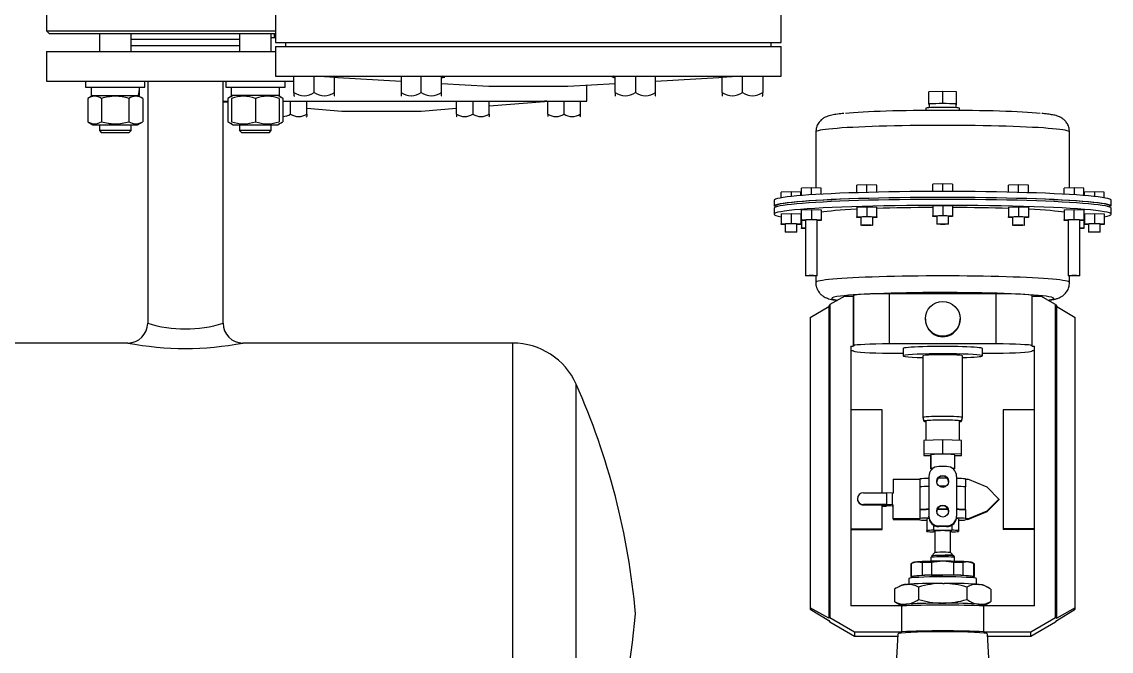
# Model space of a CAD drawing. Extents: x -681219 to -550379, y -242630 to -158199.
# Drawn here: x -634956 to -633928, y -176935 to -176342 of the extents above; entities that cross this region are included whole.
import ezdxf

# ---------------------------------------------------------------- set-up
doc = ezdxf.new("R2010")
doc.units = 0
doc.header["$LTSCALE"] = 1000
for name, color, linetype in [('05R22-3', 7, 'CONTINUOUS'), ('16_GB93', 7, 'CONTINUOUS'), ('16_GB97.1', 7, 'CONTINUOUS'), ('DN20_RP-6', 7, 'CONTINUOUS'), ('M16_GB6170', 7, 'CONTINUOUS'), ('M16×65_GB5782', 7, 'CONTINUOUS'), ('MYGL90_0001', 7, 'CONTINUOUS'), ('RP-6_DN50', 7, 'CONTINUOUS'), ('S01021803201', 7, 'CONTINUOUS')]:
    doc.layers.add(name, color=color, linetype=linetype)

msp = doc.modelspace()

# ---------------------------------------------------------------- linework, layer by layer
at = {"layer": '05R22-3', "color": 7, "linetype": 'Continuous'}
for p, q in [((-634932.1245, -176369.6439), (-634716.1002, -176369.6439)), ((-634932.1245, -176369.6439), (-634932.1245, -176397.6991)), ((-634852.3645, -176364.0329), (-634750.0369, -176364.0329)), ((-634932.1245, -176397.6991), (-634698.706, -176397.6991)), ((-634836.7372, -176397.6991), (-634836.7372, -176625.881)), ((-634765.6642, -176625.8806), (-634765.6642, -176397.6991)), ((-634855.4342, -176644.584), (-635671.3767, -176644.584)), ((-634492.3342, -176644.584), (-634746.9608, -176644.584)), ((-634492.3342, -177042.4055), (-634492.3342, -176644.584)), ((-634432.5277, -177042.4055), (-634432.5277, -176683.4294))]:
    msp.add_line(p, q, dxfattribs=at)
for centre, radius, start, end in [((-634855.441, -176625.8804), 18.7036, 270.0002174, 359.9995336), ((-634801.2007, -176512.0504), 119.2483, 252.6622398, 287.3377602), ((-634746.9608, -176625.8806), 18.7034, 179.9998945, 269.9997407), ((-634801.2007, -176355.8938), 293.7414, 259.3591663, 280.6408337), ((-634492.3342, -176710.0459), 65.4619, 23.9911445, 90), ((-635052.6531, -176959.4122), 678.7651, 5.0312187, 23.9911445), ((-635052.6531, -176840.3588), 678.7651, 342.6824078, 354.9687813)]:
    msp.add_arc(centre, radius, start, end, dxfattribs=at)
at = {"layer": '16_GB93', "color": 7, "linetype": 'Continuous'}
for p, q in [((-634890.1454, -176403.3101), (-634890.1454, -176410.9785)), ((-634844.5091, -176409.8555), (-634844.5091, -176403.3101)), ((-634757.8923, -176403.3101), (-634757.8923, -176410.9785)), ((-634712.256, -176410.9785), (-634712.256, -176403.3101)), ((-634890.1454, -176410.9785), (-634845.468, -176410.9785)), ((-634844.5367, -176410.9785), (-634845.468, -176410.9785)), ((-634844.5091, -176410.9785), (-634844.5091, -176409.8555)), ((-634712.256, -176410.9785), (-634757.8923, -176410.9785)), ((-634757.8647, -176410.9785), (-634757.8923, -176410.9785))]:
    msp.add_line(p, q, dxfattribs=at)
for centre, start, end in [((-634867.3272, -176404.4331), 343.3305416, 2.8209894), ((-634867.3272, -176409.8555), 357.1790106, 6.8238376)]:
    msp.add_arc(centre, 22.8182, start, end, dxfattribs=at)
at = {"layer": '16_GB97.1', "color": 7, "linetype": 'Continuous'}
for p, q in [((-634895.3823, -176397.6991), (-634895.3823, -176403.3101)), ((-634895.3823, -176403.3101), (-634839.2721, -176403.3101)), ((-634839.2721, -176403.3101), (-634839.2721, -176397.6991)), ((-634763.1293, -176397.6991), (-634763.1293, -176403.3101)), ((-634763.1293, -176403.3101), (-634707.0191, -176403.3101)), ((-634707.0191, -176403.3101), (-634707.0191, -176397.6991))]:
    msp.add_line(p, q, dxfattribs=at)
at = {"layer": 'DN20_RP-6', "color": 7, "linetype": 'Continuous'}
for p, q in [((-634720.1115, -176356.5516), (-634716.1002, -176356.5516)), ((-634717.4094, -176352.8109), (-634717.4094, -176356.5516)), ((-634422.4567, -176416.4025), (-634422.4567, -176401.3596)), ((-634765.6642, -176416.4025), (-634760.9911, -176416.4025)), ((-634765.6642, -176416.9179), (-634760.9911, -176417.2859)), ((-634709.1572, -176416.4025), (-634422.4567, -176416.4025)), ((-634702.0726, -176428.6185), (-634702.0726, -176416.4025)), ((-634686.7359, -176428.6185), (-634686.7359, -176416.4025)), ((-634686.7359, -176423.1327), (-634653.4438, -176425.7542)), ((-634578.6302, -176425.7542), (-634545.3381, -176423.1327)), ((-634545.3381, -176428.6185), (-634545.3381, -176416.4025)), ((-634530.0013, -176416.4025), (-634530.0013, -176428.6185)), ((-634514.6645, -176428.6185), (-634514.6645, -176416.4025)), ((-634514.6645, -176420.7175), (-634462.4091, -176416.6029)), ((-634459.3024, -176428.6185), (-634459.3024, -176416.4025)), ((-634443.9656, -176428.6185), (-634443.9656, -176416.4025)), ((-634428.6289, -176416.4025), (-634428.6289, -176428.6185)), ((-634687.1099, -176431.3652), (-634686.7359, -176430.9911)), ((-634686.7359, -176428.6185), (-634686.7359, -176430.9911)), ((-634653.4438, -176425.7542), (-634578.6302, -176425.7542)), ((-634545.3381, -176428.6185), (-634545.3381, -176430.9911)), ((-634545.3381, -176430.9911), (-634544.964, -176431.3652)), ((-634515.0386, -176431.3652), (-634514.6645, -176430.9911)), ((-634514.6645, -176428.6185), (-634514.6645, -176430.9911)), ((-634459.3024, -176428.6185), (-634459.3024, -176430.9911)), ((-634429.0029, -176431.3652), (-634428.6289, -176430.9911)), ((-634428.6289, -176428.6185), (-634428.6289, -176430.9911))]:
    msp.add_line(p, q, dxfattribs=at)
for centre, radius, start, end in [((-634709.741, -176417.2551), 13.7088, 272.4633033, 304.0128797), ((-634709.741, -176417.2551), 13.7088, 272.4752226, 304.0128797), ((-634694.4043, -176417.2551), 13.7088, 235.9871203, 304.0128797), ((-634694.4043, -176417.2277), 13.7315, 236.0511709, 303.9488291), ((-634537.6697, -176417.2551), 13.7088, 235.9871203, 304.0128797), ((-634537.6697, -176417.2277), 13.7315, 236.0511709, 303.9488291), ((-634522.3329, -176417.2551), 13.7088, 235.9871203, 304.0128797), ((-634522.3329, -176417.2277), 13.7315, 236.0511709, 303.9488291), ((-634451.634, -176417.2551), 13.7088, 235.9871203, 304.0128797), ((-634451.634, -176417.2277), 13.7315, 236.0511709, 303.9488291), ((-634436.2973, -176417.2277), 13.7315, 236.0511709, 303.9488291), ((-634436.2973, -176417.2552), 13.7088, 235.9871058, 304.0128942)]:
    msp.add_arc(centre, radius, start, end, dxfattribs=at)
msp.add_open_spline([(-634460.1456, -176416.4025), (-634460.9743, -176416.4743), (-634461.5989, -176416.5291), (-634462.2379, -176416.5853), (-634462.4008, -176416.5997), (-634462.6155, -176416.6186), (-634462.6688, -176416.6233), (-634462.6691, -176416.6234), (-634462.6691, -176416.6234), (-634462.6691, -176416.6234)], degree=3, knots=[0, 0, 0, 0, 0.25, 0.25, 0.375, 0.375, 0.5, 0.5, 0.5002906466, 0.5002906466, 0.5002906466, 0.5002906466], dxfattribs=at)
at = {"layer": 'M16_GB6170', "color": 7, "linetype": 'Continuous'}
for p, q in [((-634888.3686, -176410.9785), (-634893.2442, -176413.7935)), ((-634841.4103, -176413.7935), (-634846.2859, -176410.9785)), ((-634757.5183, -176411.7884), (-634760.9911, -176413.7935)), ((-634756.1155, -176410.9785), (-634757.5183, -176411.7884)), ((-634712.6301, -176411.7884), (-634714.0328, -176410.9785)), ((-634709.1572, -176413.7935), (-634712.6301, -176411.7884)), ((-634893.2442, -176413.7935), (-634893.2442, -176435.8445)), ((-634880.2857, -176413.7932), (-634880.2857, -176435.8448)), ((-634854.3687, -176413.7932), (-634854.3687, -176435.8448)), ((-634841.4103, -176413.7935), (-634841.4103, -176435.8445)), ((-634760.9911, -176413.7935), (-634760.9911, -176435.8445)), ((-634757.5183, -176413.7932), (-634757.5183, -176435.8448)), ((-634735.0742, -176413.7935), (-634735.0742, -176435.8445)), ((-634712.6301, -176413.7932), (-634712.6301, -176435.8448)), ((-634709.1572, -176413.7935), (-634709.1572, -176435.8445)), ((-634893.2442, -176435.8445), (-634888.3686, -176438.6595)), ((-634888.3686, -176438.6595), (-634846.2859, -176438.6595)), ((-634846.2859, -176438.6595), (-634841.4103, -176435.8445)), ((-634760.9911, -176435.8445), (-634757.5183, -176437.8496)), ((-634757.5183, -176437.8496), (-634756.1155, -176438.6595)), ((-634756.1155, -176438.6595), (-634714.0328, -176438.6595)), ((-634714.0328, -176438.6595), (-634712.6301, -176437.8496)), ((-634712.6301, -176437.8496), (-634709.1572, -176435.8445))]:
    msp.add_line(p, q, dxfattribs=at)
for centre, radius, start, end in [((-634886.7647, -176423.4142), 11.5992, 56.0428621, 123.960049), ((-634847.8898, -176423.4141), 11.5992, 56.0398024, 123.9572864), ((-634754.5117, -176423.4142), 11.5992, 103.7175689, 123.960049), ((-634746.2967, -176444.4843), 32.6783, 69.9144081, 110.0839111), ((-634723.8517, -176444.4844), 32.6784, 69.9161491, 110.0855317), ((-634715.6367, -176423.4141), 11.5992, 56.0398024, 72.0310461), ((-634886.7647, -176426.2238), 11.5992, 236.0398024, 303.9572864), ((-634847.8898, -176426.2238), 11.5992, 236.0428621, 303.960049), ((-634754.5117, -176426.2238), 11.5992, 236.0398024, 254.7226116), ((-634746.2967, -176405.1536), 32.6784, 249.9161491, 290.0855317), ((-634723.8517, -176405.1537), 32.6783, 249.9144081, 290.0839111), ((-634715.6367, -176426.2238), 11.5992, 285.2184678, 303.960049)]:
    msp.add_arc(centre, radius, start, end, dxfattribs=at)
for points, knots in [([(-634854.3687, -176413.7932), (-634856.4766, -176413.1847), (-634858.6358, -176412.6742), (-634862.9647, -176411.9762), (-634865.1409, -176411.7882), (-634868.426, -176411.7885), (-634869.5245, -176411.8351), (-634871.7281, -176412.0201), (-634872.823, -176412.1577), (-634876.0688, -176412.6848), (-634878.1911, -176413.1885), (-634880.2857, -176413.7932)], [0, 0, 0, 0, 0.25, 0.25, 0.5, 0.5, 0.625, 0.625, 0.75, 0.75, 1, 1, 1, 1]), ([(-634880.2857, -176435.8448), (-634878.1911, -176436.4495), (-634876.0688, -176436.9532), (-634872.823, -176437.4803), (-634871.7281, -176437.6178), (-634869.5245, -176437.8029), (-634868.426, -176437.8495), (-634865.1409, -176437.8498), (-634862.9647, -176437.6617), (-634858.6358, -176436.9638), (-634856.4766, -176436.4533), (-634854.3687, -176435.8448)], [0, 0, 0, 0, 0.25, 0.25, 0.375, 0.375, 0.5, 0.5, 0.75, 0.75, 1, 1, 1, 1])]:
    msp.add_open_spline(points, degree=3, knots=knots, dxfattribs=at)
at = {"layer": 'M16×65_GB5782', "color": 7, "linetype": 'Continuous'}
for p, q in [((-634882.29, -176352.8109), (-634882.29, -176369.6439)), ((-634852.3645, -176369.6439), (-634852.3645, -176352.8109)), ((-634750.0369, -176352.8109), (-634750.0369, -176369.6439)), ((-634720.1115, -176369.6439), (-634720.1115, -176352.8109)), ((-634882.29, -176438.6595), (-634882.29, -176444.2331)), ((-634852.3645, -176444.2331), (-634882.29, -176444.2331)), ((-634882.29, -176444.2331), (-634880.1952, -176446.3279)), ((-634854.4593, -176446.3279), (-634852.3645, -176444.2331)), ((-634852.3645, -176444.2331), (-634852.3645, -176438.6595)), ((-634750.0369, -176438.6595), (-634750.0369, -176444.2331)), ((-634720.1115, -176444.2331), (-634750.0369, -176444.2331)), ((-634750.0369, -176444.2331), (-634747.9421, -176446.3279)), ((-634722.2062, -176446.3279), (-634720.1115, -176444.2331)), ((-634720.1115, -176444.2331), (-634720.1115, -176438.6595)), ((-634854.4593, -176446.3279), (-634880.1952, -176446.3279)), ((-634722.2062, -176446.3279), (-634747.9421, -176446.3279))]:
    msp.add_line(p, q, dxfattribs=at)
at = {"layer": 'MYGL90_0001', "color": 7, "linetype": 'Continuous'}
for p, q in [((-634932.1245, -176327.5613), (-634932.1245, -176350.0054)), ((-634932.1245, -176350.0054), (-634716.1002, -176350.0054)), ((-634932.1245, -176350.0054), (-634929.319, -176352.8109)), ((-634716.1002, -176352.8109), (-634929.319, -176352.8109)), ((-634750.0369, -176358.4219), (-634852.3645, -176358.4219))]:
    msp.add_line(p, q, dxfattribs=at)
at = {"layer": 'RP-6_DN50', "color": 7, "linetype": 'Continuous'}
for p, q in [((-634716.1002, -176333.1723), (-634716.1002, -176361.2274)), ((-634239.1634, -176361.2274), (-634239.1634, -176333.1723)), ((-634716.1002, -176361.2274), (-634239.1634, -176361.2274)), ((-634706.7485, -176361.2274), (-634706.7485, -176364.9681)), ((-634248.5151, -176364.9681), (-634248.5151, -176361.2274)), ((-634716.1002, -176364.9681), (-634239.1634, -176364.9681)), ((-634716.1002, -176364.9681), (-634716.1002, -176393.0232)), ((-634239.1634, -176393.0232), (-634239.1634, -176364.9681)), ((-634716.1002, -176393.0232), (-634239.1634, -176393.0232)), ((-634698.706, -176408.4012), (-634698.706, -176393.0232)), ((-634679.6286, -176408.4012), (-634679.6286, -176393.0232)), ((-634660.5511, -176408.4012), (-634660.5511, -176393.0232)), ((-634597.7076, -176393.0232), (-634597.7076, -176408.4012)), ((-634578.6302, -176408.4012), (-634578.6302, -176393.0232)), ((-634559.5527, -176408.4012), (-634559.5527, -176393.0232)), ((-634395.7109, -176408.4012), (-634395.7109, -176393.0232)), ((-634376.6334, -176393.0232), (-634376.6334, -176408.4012)), ((-634357.5559, -176408.4012), (-634357.5559, -176393.0232)), ((-634294.7125, -176408.4012), (-634294.7125, -176393.0232)), ((-634275.635, -176408.4012), (-634275.635, -176393.0232)), ((-634256.5575, -176393.0232), (-634256.5575, -176408.4012)), ((-634657.4792, -176394.2354), (-634597.7076, -176397.651)), ((-634559.5527, -176399.8312), (-634515.0386, -176402.3749)), ((-634515.0386, -176402.3749), (-634440.225, -176402.3749)), ((-634440.225, -176402.3749), (-634395.7109, -176399.8312)), ((-634357.5559, -176397.651), (-634297.7843, -176394.2354)), ((-634698.706, -176408.4012), (-634698.706, -176411.3419)), ((-634698.706, -176411.3525), (-634698.332, -176411.7266)), ((-634660.9252, -176411.7266), (-634660.5511, -176411.3525)), ((-634660.5511, -176411.3525), (-634660.5511, -176408.4012)), ((-634597.7076, -176408.4012), (-634597.7076, -176411.3419)), ((-634597.7076, -176411.3525), (-634597.3336, -176411.7266)), ((-634559.9268, -176411.7266), (-634559.5527, -176411.3525)), ((-634559.5527, -176411.3525), (-634559.5527, -176408.4012)), ((-634395.7109, -176408.4012), (-634395.7109, -176411.3419)), ((-634395.7109, -176411.3525), (-634395.3368, -176411.7266)), ((-634357.93, -176411.7266), (-634357.5559, -176411.3525)), ((-634357.5559, -176411.3525), (-634357.5559, -176408.4012)), ((-634294.7125, -176408.4012), (-634294.7125, -176411.3419)), ((-634294.7125, -176411.3525), (-634294.3384, -176411.7266)), ((-634256.9316, -176411.7266), (-634256.5575, -176411.3525)), ((-634256.5575, -176411.3525), (-634256.5575, -176408.4012))]:
    msp.add_line(p, q, dxfattribs=at)
for centre, radius, start, end in [((-634847.7878, -179369.1148), 2980.9623, 86.3339963, 86.7242019), ((-634107.4758, -179369.1148), 2980.9623, 93.2757981, 93.6660037), ((-634689.1673, -176394.2319), 17.0809, 236.0516807, 303.9483193), ((-634689.1673, -176394.2353), 17.0781, 236.0452826, 303.9547174), ((-634670.0898, -176394.2352), 17.0782, 236.0455425, 303.9544575), ((-634670.0898, -176394.2319), 17.0809, 236.0516807, 303.9483193), ((-634588.1689, -176394.2352), 17.0782, 236.0455425, 303.9544575), ((-634588.1689, -176394.2352), 17.0782, 236.0455425, 303.9544575), ((-634569.0914, -176394.2352), 17.0782, 236.0455425, 303.9544575), ((-634569.0914, -176394.2319), 17.0809, 236.0516807, 303.9483193), ((-634386.1721, -176394.2352), 17.0782, 236.0455425, 303.9544575), ((-634386.1721, -176394.2319), 17.0809, 236.0516807, 303.9483193), ((-634367.0946, -176394.2352), 17.0782, 236.0455425, 303.9544575), ((-634367.0946, -176394.2319), 17.0809, 236.0516807, 303.9483193), ((-634285.1737, -176394.2352), 17.0782, 236.0455425, 303.9544575), ((-634285.1737, -176394.2319), 17.0809, 236.0516807, 303.9483193), ((-634266.0963, -176394.2319), 17.0809, 236.0516807, 303.9483193), ((-634266.0963, -176394.2353), 17.0781, 236.0452826, 303.9547174)]:
    msp.add_arc(centre, radius, start, end, dxfattribs=at)
for points, knots in [([(-634556.1868, -176393.5547), (-634556.1863, -176393.5324), (-634556.1982, -176393.5098), (-634556.379, -176393.3404), (-634557.0458, -176393.182), (-634558.195, -176393.0232)], [0.855542232, 0.855542232, 0.855542232, 0.855542232, 0.875, 0.875, 1, 1, 1, 1]), ([(-634397.0686, -176393.0232), (-634398.2178, -176393.182), (-634398.8788, -176393.3378), (-634399.0645, -176393.5086), (-634399.0771, -176393.5312), (-634399.0775, -176393.5535)], [0, 0, 0, 0, 0.125, 0.125, 0.1443708133, 0.1443708133, 0.1443708133, 0.1443708133]), ([(-634559.4231, -176394.0746), (-634558.5227, -176394.0213), (-634557.7924, -176393.9573), (-634556.9177, -176393.8382), (-634556.6543, -176393.7874), (-634556.4745, -176393.7336)], [0.6710534425, 0.6710534425, 0.6710534425, 0.6710534425, 0.75, 0.75, 0.8013548521, 0.8013548521, 0.8013548521, 0.8013548521]), ([(-634398.3846, -176393.8255), (-634398.2723, -176393.8457), (-634398.1465, -176393.8653), (-634397.4719, -176393.9575), (-634396.7384, -176394.0218), (-634395.831, -176394.0752)], [0.2293101951, 0.2293101951, 0.2293101951, 0.2293101951, 0.25, 0.25, 0.3295197487, 0.3295197487, 0.3295197487, 0.3295197487])]:
    msp.add_open_spline(points, degree=3, knots=knots, dxfattribs=at)
at = {"layer": 'S01021803201', "color": 7, "linetype": 'Continuous'}
for p, q in [((-634086.7306, -176407.3991), (-634099.823, -176407.7947)), ((-634099.823, -176419.0014), (-634099.823, -176407.7947)), ((-634086.7306, -176418.6058), (-634086.7306, -176407.3991)), ((-634073.6382, -176407.7947), (-634086.7306, -176407.3991)), ((-634073.6382, -176419.0014), (-634073.6382, -176407.7947)), ((-634102.6285, -176423.1325), (-634102.6285, -176425.1855)), ((-634086.7306, -176418.6058), (-634099.823, -176419.0014)), ((-634099.823, -176419.0014), (-634099.823, -176419.7926)), ((-634099.823, -176419.7926), (-634099.5447, -176419.801)), ((-634099.5574, -176419.3981), (-634099.4555, -176422.6338)), ((-634073.6382, -176419.0014), (-634086.7306, -176418.6058)), ((-634074.0056, -176422.6338), (-634073.9038, -176419.3981)), ((-634073.9165, -176419.801), (-634073.6382, -176419.7926)), ((-634073.6382, -176419.7926), (-634073.6382, -176419.0014)), ((-634070.8327, -176425.1855), (-634070.8327, -176423.1325)), ((-634206.4324, -176445.5458), (-634206.4324, -176498.3048)), ((-633967.0288, -176498.3048), (-633967.0288, -176445.5458)), ((-634158.2711, -176495.4367), (-634167.6228, -176495.7193)), ((-634167.6228, -176502.7953), (-634167.6228, -176495.7193)), ((-634158.2711, -176502.5277), (-634158.2711, -176495.4367)), ((-634148.9194, -176495.7193), (-634158.2711, -176495.4367)), ((-634148.9194, -176502.3007), (-634148.9194, -176495.7193)), ((-634086.7306, -176494.4335), (-634096.0823, -176494.716)), ((-634096.0823, -176501.6521), (-634096.0823, -176494.716)), ((-634086.7306, -176501.6377), (-634086.7306, -176494.4335)), ((-634077.3789, -176494.716), (-634086.7306, -176494.4335)), ((-634077.3789, -176494.716), (-634077.3789, -176501.6521)), ((-634015.1901, -176495.4367), (-634024.5418, -176495.7193)), ((-634024.5418, -176502.3007), (-634024.5418, -176495.7193)), ((-634015.1901, -176502.5277), (-634015.1901, -176495.4367)), ((-634005.8384, -176495.7193), (-634015.1901, -176495.4367)), ((-634005.8384, -176502.7953), (-634005.8384, -176495.7193)), ((-634229.8116, -176501.9218), (-634239.1634, -176502.2043)), ((-634239.1634, -176507.595), (-634239.1634, -176502.2043)), ((-634229.8116, -176501.9218), (-634229.8116, -176506.3313)), ((-634220.4599, -176502.2043), (-634229.8116, -176501.9218)), ((-634220.4599, -176505.4587), (-634220.4599, -176502.2043)), ((-634210.6424, -176498.1776), (-634219.9941, -176498.4602)), ((-634219.9941, -176505.421), (-634219.9941, -176498.4602)), ((-634210.6424, -176504.7453), (-634210.6424, -176498.1776)), ((-634201.2907, -176498.4602), (-634210.6424, -176498.1776)), ((-634201.2907, -176504.1891), (-634201.2907, -176498.4602)), ((-633962.8188, -176498.1776), (-633972.1705, -176498.4602)), ((-633972.1705, -176504.1891), (-633972.1705, -176498.4602)), ((-633962.8188, -176498.1776), (-633962.8188, -176504.7453)), ((-633953.4671, -176498.4602), (-633962.8188, -176498.1776)), ((-633953.4671, -176505.421), (-633953.4671, -176498.4602)), ((-633943.6495, -176501.9218), (-633953.0012, -176502.2043)), ((-633953.0012, -176505.4587), (-633953.0012, -176502.2043)), ((-633943.6495, -176501.9218), (-633943.6495, -176506.3313)), ((-633934.2978, -176502.2043), (-633943.6495, -176501.9218)), ((-633934.2978, -176507.595), (-633934.2978, -176502.2043)), ((-634245.7095, -176509.958), (-634245.7095, -176515.5613)), ((-634167.6228, -176516.2648), (-634158.2711, -176515.9823)), ((-634167.6228, -176516.2648), (-634167.6228, -176525.6037)), ((-634158.2711, -176515.9823), (-634148.9194, -176516.2648)), ((-634158.2711, -176515.9823), (-634158.2711, -176525.3211)), ((-634148.9194, -176525.6037), (-634148.9194, -176516.2648)), ((-634096.0823, -176515.2616), (-634086.7306, -176514.979)), ((-634096.0823, -176515.2616), (-634096.0823, -176524.6005)), ((-634086.7306, -176514.979), (-634077.3789, -176515.2616)), ((-634086.7306, -176514.979), (-634086.7306, -176524.3179)), ((-634077.3789, -176515.2616), (-634077.3789, -176524.6005)), ((-634024.5418, -176516.2648), (-634015.1901, -176515.9823)), ((-634024.5418, -176516.2648), (-634024.5418, -176525.6037)), ((-634015.1901, -176515.9823), (-634005.8384, -176516.2648)), ((-634015.1901, -176515.9823), (-634015.1901, -176525.3211)), ((-634005.8384, -176516.2648), (-634005.8384, -176525.6037)), ((-633927.7516, -176515.5613), (-633927.7516, -176509.958)), ((-634245.7095, -176517.4291), (-634245.7095, -176523.0324)), ((-634239.1634, -176522.7499), (-634229.8116, -176522.4673)), ((-634239.1634, -176522.7499), (-634239.1634, -176532.0888)), ((-634229.8116, -176522.4673), (-634220.4599, -176522.7499)), ((-634229.8116, -176522.4673), (-634229.8116, -176531.8062)), ((-634220.4599, -176522.7499), (-634220.4599, -176532.0888)), ((-634219.9941, -176519.0057), (-634210.6424, -176518.7232)), ((-634219.9941, -176528.3446), (-634219.9941, -176519.0057)), ((-634210.6424, -176518.7232), (-634201.2907, -176519.0057)), ((-634210.6424, -176518.7232), (-634210.6424, -176528.062)), ((-634201.2907, -176519.0057), (-634201.2907, -176528.3446)), ((-634167.6228, -176525.6037), (-634158.2711, -176525.3211)), ((-634167.6228, -176526.1689), (-634167.6228, -176525.6037)), ((-634163.8821, -176526.2819), (-634167.6228, -176526.1689)), ((-634163.8821, -176525.8863), (-634163.8821, -176533.3574)), ((-634158.2711, -176525.3211), (-634148.9194, -176525.6037)), ((-634152.6601, -176533.3574), (-634152.6601, -176525.8863)), ((-634148.9194, -176526.1689), (-634152.6601, -176526.2819)), ((-634148.9194, -176525.6037), (-634148.9194, -176526.1689)), ((-634096.0823, -176524.6005), (-634086.7306, -176524.3179)), ((-634096.0823, -176525.1656), (-634096.0823, -176524.6005)), ((-634092.3416, -176525.2787), (-634096.0823, -176525.1656)), ((-634092.3416, -176524.8831), (-634092.3416, -176532.3542)), ((-634086.7306, -176524.3179), (-634077.3789, -176524.6005)), ((-634081.1196, -176532.3542), (-634081.1196, -176524.8831)), ((-634077.3789, -176525.1656), (-634081.1196, -176525.2787)), ((-634077.3789, -176524.6005), (-634077.3789, -176525.1656)), ((-634024.5418, -176525.6037), (-634015.1901, -176525.3211)), ((-634024.5418, -176526.1689), (-634024.5418, -176525.6037)), ((-634020.8011, -176526.2819), (-634024.5418, -176526.1689)), ((-634020.8011, -176525.8863), (-634020.8011, -176533.3574)), ((-634015.1901, -176525.3211), (-634005.8384, -176525.6037)), ((-634009.579, -176533.3574), (-634009.579, -176525.8863)), ((-634005.8384, -176526.1689), (-634009.579, -176526.2819)), ((-634005.8384, -176525.6037), (-634005.8384, -176526.1689)), ((-633972.1705, -176519.0057), (-633962.8188, -176518.7232)), ((-633972.1705, -176519.0057), (-633972.1705, -176528.3446)), ((-633962.8188, -176518.7232), (-633953.4671, -176519.0057)), ((-633962.8188, -176528.062), (-633962.8188, -176518.7232)), ((-633953.4671, -176519.0057), (-633953.4671, -176528.3446)), ((-633953.0012, -176522.7499), (-633943.6495, -176522.4673)), ((-633953.0012, -176522.7499), (-633953.0012, -176532.0888)), ((-633943.6495, -176522.4673), (-633934.2978, -176522.7499)), ((-633943.6495, -176522.4673), (-633943.6495, -176531.8062)), ((-633934.2978, -176522.7499), (-633934.2978, -176532.0888)), ((-633927.7516, -176523.0324), (-633927.7516, -176517.4291)), ((-634239.1634, -176532.0888), (-634229.8116, -176531.8062)), ((-634239.1634, -176532.6539), (-634239.1634, -176532.0888)), ((-634235.4227, -176532.7669), (-634239.1634, -176532.6539)), ((-634235.4227, -176532.3713), (-634235.4227, -176539.8424)), ((-634229.8116, -176531.8062), (-634220.4599, -176532.0888)), ((-634224.2006, -176539.8424), (-634224.2006, -176532.3713)), ((-634220.4599, -176532.6539), (-634224.2006, -176532.7669)), ((-634220.4599, -176532.0888), (-634220.4599, -176532.6539)), ((-634219.9941, -176528.3446), (-634210.6424, -176528.062)), ((-634219.9941, -176528.9098), (-634219.9941, -176528.3446)), ((-634216.2534, -176529.0228), (-634219.9941, -176528.9098)), ((-634219.9941, -176528.9098), (-634219.9941, -176535.8329)), ((-634219.9941, -176535.8329), (-634216.2534, -176535.7199)), ((-634219.9941, -176536.3981), (-634219.9941, -176535.8329)), ((-634216.2534, -176536.5111), (-634219.9941, -176536.3981)), ((-634216.2534, -176528.6272), (-634216.2534, -176580.925)), ((-634210.6424, -176528.062), (-634201.2907, -176528.3446)), ((-634205.0314, -176580.925), (-634205.0314, -176528.6272)), ((-634201.2907, -176528.9098), (-634205.0314, -176529.0228)), ((-634201.2907, -176528.3446), (-634201.2907, -176528.9098)), ((-633972.1705, -176528.3446), (-633962.8188, -176528.062)), ((-633972.1705, -176528.9098), (-633972.1705, -176528.3446)), ((-633968.4298, -176529.0228), (-633972.1705, -176528.9098)), ((-633968.4298, -176528.6272), (-633968.4298, -176580.925)), ((-633962.8188, -176528.062), (-633953.4671, -176528.3446)), ((-633957.2077, -176580.925), (-633957.2077, -176528.6272)), ((-633953.4671, -176528.9098), (-633957.2077, -176529.0228)), ((-633957.2077, -176535.7199), (-633953.4671, -176535.8329)), ((-633953.4671, -176536.3981), (-633957.2077, -176536.5111)), ((-633953.4671, -176528.3446), (-633953.4671, -176528.9098)), ((-633953.4671, -176528.9098), (-633953.4671, -176535.8329)), ((-633953.4671, -176535.8329), (-633953.4671, -176536.3981)), ((-633953.0012, -176532.0888), (-633943.6495, -176531.8062)), ((-633953.0012, -176532.6539), (-633953.0012, -176532.0888)), ((-633949.2606, -176532.7669), (-633953.0012, -176532.6539)), ((-633949.2606, -176532.3713), (-633949.2606, -176539.8424)), ((-633943.6495, -176531.8062), (-633934.2978, -176532.0888)), ((-633938.0385, -176539.8424), (-633938.0385, -176532.3713)), ((-633934.2978, -176532.6539), (-633938.0385, -176532.7669)), ((-633934.2978, -176532.0888), (-633934.2978, -176532.6539)), ((-634206.4324, -176581.1191), (-634206.4324, -176587.4913)), ((-633967.0288, -176587.4913), (-633967.0288, -176581.1191)), ((-634137.0776, -176598.1265), (-634137.0776, -176645.3924)), ((-634036.3836, -176598.1265), (-634137.0776, -176598.1265)), ((-634036.3836, -176645.3924), (-634036.3836, -176598.1265)), ((-634194.2752, -176609.9881), (-634193.1651, -176608.2426)), ((-634179.2034, -176600.2311), (-634193.1651, -176608.2426)), ((-634193.1651, -176608.2426), (-634193.1651, -176903.4324)), ((-634179.2034, -176600.2311), (-634171.133, -176600.2311)), ((-634170.6976, -176599.7963), (-634171.133, -176600.2311)), ((-634171.133, -176600.2311), (-634171.133, -176647.497)), ((-634170.6976, -176647.0621), (-634170.6976, -176599.7963)), ((-634002.7636, -176599.7963), (-634002.7636, -176647.0621)), ((-634002.3282, -176600.2311), (-634002.7636, -176599.7963)), ((-634002.3282, -176647.497), (-634002.3282, -176600.2311)), ((-634002.3282, -176600.2311), (-633994.2578, -176600.2311)), ((-633980.296, -176608.2426), (-633994.2578, -176600.2311)), ((-633980.296, -176903.4324), (-633980.296, -176608.2426)), ((-633980.296, -176608.2426), (-633979.186, -176609.9881)), ((-634211.6943, -176620.51), (-634194.2752, -176609.9881)), ((-634194.2752, -176609.9881), (-634194.2752, -176903.9009)), ((-633979.186, -176609.9881), (-633961.7669, -176620.51)), ((-633979.186, -176903.9009), (-633979.186, -176609.9881)), ((-634211.6943, -176620.51), (-634211.6943, -176894.3841)), ((-634103.0961, -176621.6246), (-634103.0961, -176622.212)), ((-634070.3651, -176622.212), (-634070.3651, -176621.6246)), ((-633961.7669, -176894.3841), (-633961.7669, -176620.51)), ((-634173.3663, -176647.497), (-634173.3663, -176892.5383)), ((-634173.3663, -176647.497), (-634171.133, -176647.497)), ((-634170.6976, -176647.0621), (-634171.133, -176647.497)), ((-634036.3836, -176645.3924), (-634137.0776, -176645.3924)), ((-634124.1374, -176649.6994), (-634124.1374, -176656.5991)), ((-634049.3238, -176656.5991), (-634049.3238, -176649.6994)), ((-634002.3282, -176647.497), (-634002.7636, -176647.0621)), ((-634002.3282, -176647.497), (-634000.0949, -176647.497)), ((-634000.0949, -176892.5383), (-634000.0949, -176647.497)), ((-634171.133, -176651.9018), (-634173.3663, -176651.9018)), ((-634171.133, -176651.9018), (-634170.6976, -176652.3366)), ((-634137.0776, -176654.0064), (-634124.1374, -176654.0064)), ((-634105.434, -176656.5991), (-634105.434, -176714.7504)), ((-634068.0272, -176714.7504), (-634068.0272, -176656.5991)), ((-634049.3238, -176654.0064), (-634036.3836, -176654.0064)), ((-634002.7636, -176652.3366), (-634002.3282, -176651.9018)), ((-634000.0949, -176651.9018), (-634002.3282, -176651.9018)), ((-634143.776, -176707.6693), (-634173.3663, -176707.6693)), ((-634143.776, -176785.7733), (-634143.776, -176707.6693)), ((-634000.0949, -176707.6693), (-634029.6852, -176707.6693)), ((-634029.6852, -176707.6693), (-634029.6852, -176819.7359)), ((-634105.4322, -176714.7642), (-634104.4971, -176718.2488)), ((-634102.6285, -176717.8204), (-634102.6285, -176736.3201)), ((-634070.8327, -176736.3201), (-634070.8327, -176717.8204)), ((-634068.9641, -176718.2488), (-634068.029, -176714.7642)), ((-634095.6147, -176736.1082), (-634104.4988, -176736.3766)), ((-634104.4988, -176736.3766), (-634104.4988, -176749.4511)), ((-634086.7306, -176735.8397), (-634095.6147, -176736.1082)), ((-634086.7306, -176748.9142), (-634086.7306, -176735.8397)), ((-634077.8465, -176736.1082), (-634086.7306, -176735.8397)), ((-634068.9624, -176736.3766), (-634077.8465, -176736.1082)), ((-634068.9624, -176749.4511), (-634068.9624, -176736.3766)), ((-634086.7306, -176748.9142), (-634104.4988, -176749.4511)), ((-634104.4988, -176749.4511), (-634104.4988, -176750.5248)), ((-634104.4988, -176750.5248), (-634097.9615, -176750.7224)), ((-634097.9619, -176749.9879), (-634097.9533, -176763.0624)), ((-634097.9346, -176763.0962), (-634097.9433, -176750.0218)), ((-634068.9624, -176749.4511), (-634086.7306, -176748.9142)), ((-634075.4992, -176749.9879), (-634075.5079, -176763.0624)), ((-634075.4997, -176750.7224), (-634068.9624, -176750.5248)), ((-634068.9624, -176750.5248), (-634068.9624, -176749.4511)), ((-634082.9899, -176761.0597), (-634090.4713, -176761.0597)), ((-634133.5032, -176772.9926), (-634108.2395, -176772.9926)), ((-634133.5032, -176772.9926), (-634133.5032, -176786.067)), ((-634108.2395, -176772.6444), (-634108.2395, -176780.116)), ((-634099.823, -176770.3986), (-634099.823, -176807.7541)), ((-634073.6382, -176770.3986), (-634073.6382, -176807.7541)), ((-634065.2358, -176772.6432), (-634065.2358, -176780.1153)), ((-634065.2358, -176772.9926), (-634062.9914, -176772.9926)), ((-634044.7171, -176780.5964), (-634062.9914, -176772.9926)), ((-634108.2395, -176780.116), (-634108.2395, -176801.5955)), ((-634065.2358, -176801.5948), (-634065.2358, -176780.1153)), ((-634033.628, -176791.6703), (-634044.7171, -176780.5964)), ((-634167.1693, -176791.3767), (-634167.1693, -176791.6703)), ((-634161.5583, -176785.7733), (-634139.8889, -176785.7733)), ((-634139.8889, -176785.7733), (-634139.8889, -176796.98)), ((-634134.2779, -176786.067), (-634139.8889, -176785.7733)), ((-634134.2779, -176786.067), (-634134.2779, -176797.2737)), ((-634134.2779, -176786.067), (-634133.5032, -176786.067)), ((-634044.7171, -176802.7443), (-634033.628, -176791.6703)), ((-634044.7171, -176803.4295), (-634033.628, -176792.3555)), ((-634033.628, -176791.6703), (-634033.628, -176792.3555)), ((-634161.5583, -176796.98), (-634161.5583, -176797.2737)), ((-634139.8889, -176796.98), (-634161.5583, -176796.98)), ((-634161.5583, -176797.2737), (-634142.2131, -176797.2737)), ((-634143.776, -176819.7359), (-634143.776, -176797.2737)), ((-634142.2131, -176797.9589), (-634143.776, -176797.9589)), ((-634143.776, -176798.2525), (-634139.8889, -176798.2525)), ((-634142.2131, -176797.2737), (-634135.6669, -176797.6163)), ((-634142.2131, -176797.9589), (-634142.2131, -176797.2737)), ((-634135.6669, -176797.6163), (-634142.2131, -176797.9589)), ((-634134.2779, -176797.2737), (-634139.8889, -176796.98)), ((-634134.2779, -176797.9589), (-634139.8889, -176798.2525)), ((-634134.2779, -176797.2737), (-634133.5032, -176797.2737)), ((-634134.2779, -176797.9589), (-634133.5032, -176797.9589)), ((-634133.5032, -176810.3481), (-634133.5032, -176797.2737)), ((-634108.2395, -176801.5955), (-634108.2395, -176802.0619)), ((-634108.2395, -176802.0619), (-634108.2395, -176810)), ((-634065.2358, -176801.5948), (-634065.2358, -176802.0607)), ((-634065.2358, -176802.0607), (-634065.2358, -176809.9988)), ((-634062.9914, -176810.3481), (-634044.7171, -176802.7443)), ((-634062.9914, -176811.0333), (-634044.7171, -176803.4295)), ((-634044.7171, -176803.4295), (-634044.7171, -176802.7443)), ((-634133.5032, -176810.3481), (-634133.5032, -176811.0333)), ((-634108.2395, -176810.3481), (-634133.5032, -176810.3481)), ((-634133.5032, -176811.0333), (-634108.2395, -176811.0333)), ((-634108.2395, -176810), (-634108.2395, -176810.3481)), ((-634108.2395, -176811.0333), (-634108.2395, -176811.3815)), ((-634101.6933, -176810.2376), (-634101.6933, -176821.4443)), ((-634099.823, -176808.3414), (-634099.823, -176807.7541)), ((-634073.6382, -176808.3414), (-634073.6382, -176807.7541)), ((-634071.7679, -176810.2376), (-634071.7679, -176821.4443)), ((-634065.2358, -176809.9988), (-634065.2358, -176810.3481)), ((-634062.9914, -176810.3481), (-634065.2358, -176810.3481)), ((-634065.2358, -176811.3827), (-634065.2358, -176811.0333)), ((-634062.9914, -176811.0333), (-634065.2358, -176811.0333)), ((-634062.9914, -176811.0333), (-634062.9914, -176810.3481)), ((-634173.3663, -176819.7359), (-634143.776, -176819.7359)), ((-634173.3663, -176820.3233), (-634143.776, -176820.3233)), ((-634143.776, -176820.3233), (-634143.776, -176819.7359)), ((-634101.6933, -176822.3504), (-634101.6933, -176821.4443)), ((-634095.3875, -176816.2857), (-634095.3875, -176821.1143)), ((-634095.3875, -176821.1143), (-634078.0737, -176821.1143)), ((-634094.212, -176822.6805), (-634095.3875, -176822.6805)), ((-634094.212, -176821.8974), (-634094.212, -176842.2561)), ((-634090.4713, -176817.093), (-634082.9899, -176817.093)), ((-634090.4713, -176817.6803), (-634090.4713, -176817.093)), ((-634082.9899, -176817.6803), (-634090.4713, -176817.6803)), ((-634082.9899, -176817.093), (-634082.9899, -176817.6803)), ((-634079.2492, -176842.2561), (-634079.2492, -176821.8974)), ((-634078.0737, -176822.6805), (-634079.2492, -176822.6805)), ((-634078.0737, -176816.2857), (-634078.0737, -176821.1143)), ((-634071.7679, -176821.4443), (-634071.7679, -176822.3504)), ((-634000.0949, -176819.7359), (-634029.6852, -176819.7359)), ((-634029.6852, -176819.7359), (-634029.6852, -176820.3233)), ((-634000.0949, -176820.3233), (-634029.6852, -176820.3233)), ((-634094.2017, -176842.2356), (-634097.3902, -176845.4154)), ((-634076.071, -176845.4154), (-634079.2595, -176842.2356)), ((-634116.656, -176852.8602), (-634116.656, -176864.8563)), ((-634114.6699, -176851.6485), (-634116.5325, -176852.718)), ((-634111.027, -176851.0477), (-634116.2338, -176852.598)), ((-634116.2338, -176864.5941), (-634116.2338, -176852.598)), ((-634111.027, -176851.0477), (-634110.5864, -176851.0077)), ((-634110.5863, -176851.0157), (-634105.8202, -176851.654)), ((-634105.8202, -176863.6501), (-634105.8202, -176851.654)), ((-634097.9526, -176846.7654), (-634097.9526, -176850.4361)), ((-634086.7306, -176850.3135), (-634097.1442, -176851.3919)), ((-634097.1442, -176851.3919), (-634097.1442, -176863.388)), ((-634085.8488, -176850.3135), (-634086.7306, -176850.3135)), ((-634076.317, -176851.3919), (-634085.8491, -176850.3215)), ((-634076.317, -176863.388), (-634076.317, -176851.3919)), ((-634075.5086, -176850.4361), (-634075.5086, -176846.7654)), ((-634062.4342, -176851.0477), (-634067.641, -176851.654)), ((-634067.641, -176851.654), (-634067.641, -176863.6501)), ((-634062.1121, -176851.0769), (-634062.4342, -176851.0477)), ((-634057.2273, -176852.598), (-634062.1121, -176851.0811)), ((-634056.9287, -176852.718), (-634058.7913, -176851.6485)), ((-634057.2273, -176864.5941), (-634057.2273, -176852.598)), ((-634056.8051, -176864.8563), (-634056.8051, -176852.8602)), ((-634111.027, -176864.1221), (-634116.2338, -176864.5941)), ((-634116.2338, -176865.1184), (-634114.7857, -176865.2497)), ((-634114.7857, -176864.8563), (-634114.7857, -176865.9409)), ((-634105.8202, -176863.6501), (-634111.027, -176864.1221)), ((-634097.1442, -176863.388), (-634086.7306, -176863.388)), ((-634076.317, -176863.388), (-634086.7306, -176863.388)), ((-634062.4342, -176864.1221), (-634067.641, -176863.6501)), ((-634057.2273, -176864.5941), (-634062.4342, -176864.1221)), ((-634058.6755, -176865.9409), (-634058.6755, -176864.8563)), ((-634058.6755, -176865.2497), (-634057.2273, -176865.1184)), ((-634125.8456, -176873.0747), (-634129.8894, -176875.3965)), ((-634120.7456, -176872.2334), (-634120.1287, -176872.1775)), ((-634118.5264, -176866.724), (-634118.5264, -176872.0544)), ((-634109.4073, -176874.7089), (-634109.4073, -176886.3801)), ((-634086.7306, -176871.2056), (-634085.4967, -176871.2056)), ((-634064.0539, -176874.7089), (-634064.0539, -176886.3801)), ((-634054.9348, -176872.0544), (-634054.9348, -176866.724)), ((-634052.7156, -176872.2334), (-634052.0986, -176872.2894)), ((-634043.5766, -176875.3937), (-634047.6156, -176873.0747)), ((-634132.0839, -176876.7645), (-634132.0839, -176888.4357)), ((-634041.3772, -176876.7645), (-634041.3772, -176888.4357)), ((-634194.2752, -176903.9009), (-634211.6943, -176894.3841)), ((-634211.6943, -176894.3841), (-634211.6943, -176895.5192)), ((-634211.6943, -176895.5192), (-634194.2752, -176906.0887)), ((-634125.2433, -176892.5383), (-634173.3663, -176892.5383)), ((-634129.8922, -176889.8022), (-634125.8456, -176892.1256)), ((-634125.2433, -176916.8194), (-634125.2433, -176892.5383)), ((-634121.3629, -176890.9672), (-634120.7456, -176890.9112)), ((-634087.9651, -176889.8834), (-634086.7306, -176889.8834)), ((-634053.3328, -176890.8553), (-634052.7156, -176890.9112)), ((-634048.2179, -176892.5383), (-634048.2179, -176916.8194)), ((-634000.0949, -176892.5383), (-634048.2179, -176892.5383)), ((-634047.6156, -176892.1256), (-634043.5789, -176889.8078)), ((-633961.7669, -176894.3841), (-633979.186, -176903.9009)), ((-633979.186, -176906.0887), (-633961.7669, -176895.5192)), ((-633961.7669, -176895.5192), (-633961.7669, -176894.3841)), ((-634193.1651, -176903.4324), (-634194.2752, -176903.9009)), ((-634194.2752, -176906.0887), (-634193.1651, -176907.8373)), ((-634193.1651, -176903.4324), (-634169.9464, -176916.8194)), ((-634003.5148, -176916.8194), (-633980.296, -176903.4324)), ((-633980.296, -176903.4324), (-633979.186, -176903.9009)), ((-633980.296, -176907.8373), (-633979.186, -176906.0887)), ((-634169.9464, -176921.2242), (-634193.1651, -176907.8373)), ((-634169.9464, -176916.8194), (-634125.2433, -176916.8194)), ((-634169.9464, -176916.8194), (-634169.9464, -176921.2242)), ((-634048.2179, -176916.8194), (-634003.5148, -176916.8194)), ((-633980.296, -176907.8373), (-634003.5148, -176921.2242)), ((-634003.5148, -176921.2242), (-634003.5148, -176916.8194)), ((-634129.2601, -176921.2242), (-634169.9464, -176921.2242)), ((-634129.1442, -176919.0157), (-634131.4827, -176963.5749)), ((-634041.9785, -176963.5749), (-634044.3169, -176919.0157)), ((-634003.5148, -176921.2242), (-634044.201, -176921.2242))]:
    msp.add_line(p, q, dxfattribs=at)
for centre, radius, start, end in [((-634086.888, -176652.4668), 111.1795, 275.1554652, 275.8749722), ((-634086.888, -176652.4668), 111.1795, 264.2977841, 265.0301887), ((-634117.5566, -176896.6652), 24.639, 97.436611, 126.1292167), ((-634119.5903, -176893.9194), 21.7425, 62.0729647, 91.3962588), ((-634085.8247, -176952.2137), 81.0131, 90.6406781, 106.923548), ((-634087.9317, -176953.6276), 82.4519, 73.1662006, 88.3074649), ((-634054.0234, -176893.4472), 21.254, 86.4721363, 118.1599415), ((-634056.238, -176897.3271), 25.3705, 54.1440577, 80.6287203), ((-634123.9346, -176866.4795), 24.639, 277.436611, 306.1292167), ((-634085.5163, -176807.4046), 82.5101, 253.1688749, 268.2995089), ((-634087.6365, -176808.8754), 81.0131, 270.6406781, 286.923548), ((-634049.1621, -176865.7615), 25.4341, 234.1612993, 260.5431271), ((-634117.5566, -176868.5351), 24.639, 233.8707833, 240.0318366), ((-634121.8958, -176869.2116), 21.7569, 242.0779406, 271.4261985), ((-634051.4077, -176869.6975), 21.254, 266.4721363, 298.1599415), ((-634056.238, -176867.8732), 25.3705, 299.8657028, 305.8559423)]:
    msp.add_arc(centre, radius, start, end, dxfattribs=at)
for centre, major_axis, ratio, start_param, end_param in [((-634086.7306, -176423.1325), (-15.8979, 0), 0.052335956, 3.141592654, 6.283185307), ((-634086.7306, -176419.397), (12.8268, 0), 0.052335956, 0, 3.143239635), ((-634086.7306, -176430.6036), (-104.7391, 0), 0.052335956, 3.639572918, 5.781323681), ((-634086.7306, -176445.5458), (119.7018, 0), 0.052335956, 0, 3.141592654), ((-634086.7306, -176509.958), (158.979, 0), 0.052335956, 0, 3.141592654), ((-634086.7306, -176523.0324), (158.979, 0), 0.052335956, 0, 3.42955862), ((-634086.7306, -176515.5613), (158.979, 0), 0.052335956, 0, 3.141592654), ((-634086.7306, -176517.4291), (158.979, 0), 0.052335956, 0, 3.141592654), ((-634086.7306, -176515.5613), (158.0438, 0), 0.052335956, 0, 3.141592654), ((-634086.7306, -176523.0324), (-119.7018, 0), 0.052335956, -0.828772245, -0.294160123), ((-634158.2711, -176525.8863), (-5.611, 0), 0.052335956, 3.141592654, 6.283185307), ((-634086.7306, -176523.0324), (-119.7018, 0), 0.052335956, -1.492591635, -1.024494065), ((-634086.7306, -176524.8831), (-5.611, 0), 0.052335956, 3.141592654, 6.283185307), ((-634086.7306, -176523.0324), (-119.7018, 0), 0.052335956, 4.166086719, 4.634184288), ((-634015.1901, -176525.8863), (-5.611, 0), 0.052335956, 3.141592654, 6.283185307), ((-634086.7306, -176523.0324), (-119.7018, 0), 0.052335956, 3.435752777, 3.970364899), ((-634086.7306, -176523.0324), (158.979, 0), 0.052335956, 5.995219341, 6.283185307), ((-634229.8116, -176532.3713), (-5.611, 0), 0.052335956, 3.141592654, 6.283185307), ((-634210.6424, -176528.6272), (-5.611, 0), 0.052335956, 3.141592654, 6.283185307), ((-633962.8188, -176528.6272), (-5.611, 0), 0.052335956, 3.141592654, 6.283185307), ((-633943.6495, -176532.3713), (-5.611, 0), 0.052335956, 3.141592654, 6.283185307), ((-634086.7306, -176587.4913), (119.7018, 0), 0.052335956, 0, 3.141592654), ((-634086.7306, -176602.4335), (-104.7391, 0), 0.052335956, 3.438233186, 5.881370413), ((-634137.0776, -176599.8885), (33.6661, 0), 0.052335956, 1.570796327, 3.089232776), ((-634036.3836, -176599.8885), (33.6661, 0), 0.052335956, 0.052359878, 1.57079633), ((-634086.7306, -176602.4335), (-104.7391, 0), 0.052335956, 5.881370413, 6.283185307), ((-634086.7306, -176602.4335), (-104.7391, 0), 0.052335956, 3.037762985, 3.438233186), ((-634086.7306, -176622.212), (-16.3655, 0), 0.998629535, 0, 3.141592654), ((-634137.0776, -176647.1544), (33.6661, 0), 0.052335956, 1.570796327, 3.089232776), ((-634086.7306, -176649.6994), (37.4068, 0), 0.052335956, 0, 3.141592654), ((-634036.3836, -176647.1544), (33.6661, 0), 0.052335956, 0.052359878, 1.570796328), ((-634137.0776, -176652.2444), (-33.6661, 0), 0.052335956, 0.052359878, 1.570796317), ((-634086.7306, -176656.5991), (37.4068, 0), 0.052335956, 0, 4.188790205), ((-634086.7306, -176656.5991), (18.7034, 0), 0.052335956, 0, 3.141592654), ((-634086.7306, -176656.5991), (37.4068, 0), 0.052335956, 5.235987756, 6.283185307), ((-634036.3836, -176652.2444), (-33.6661, 0), 0.052335956, 1.570796327, 3.089232776), ((-634086.7306, -176714.7504), (-18.7034, 0), 0.052335956, 3.141592654, 6.283185307), ((-634086.7306, -176718.2357), (17.7682, 0), 0.052335956, 2.678637926, 3.604547382), ((-634086.7306, -176718.2357), (17.7682, 0), 0.052335956, 0.462954728, 2.678637926), ((-634086.7306, -176718.2357), (-17.7682, 0), 0.052335956, 2.678637926, 3.604547382), ((-634086.7306, -176749.9879), (11.2313, 0), 0.052335956, 0, 3.141592654), ((-634090.4713, -176770.3986), (9.3517, 0), 0.998629535, 1.570796327, 3.141592654), ((-634086.7306, -176763.0624), (11.2227, 0), 0.052335956, 2.509897658, 3.141526965), ((-634086.7242, -176763.0624), (11.229, 0), 0.052335945, 3.1415479, 3.19917675), ((-634082.9899, -176770.3986), (9.3517, 0), 0.998629535, 0, 1.570796327), ((-634086.7306, -176763.0624), (11.2227, 0), 0.052335956, 0, 0.631695015), ((-634086.7306, -176773.3352), (25.2355, 0), 0.052335956, -4.166932858, -3.691969367), ((-634086.7306, -176775.6553), (-5.611, 0), 0.998629535, 3.194024454, 6.230753507), ((-634086.7306, -176773.3352), (25.2355, 0), 0.052335956, 1.400313888, 1.741278763), ((-634086.7306, -176773.3352), (25.2355, 0), 0.052335956, 0.551443528, 1.025340205), ((-634086.7306, -176781.2732), (30.8465, 0), 0.052335956, -4.274049808, -3.940781853), ((-634086.7306, -176781.2732), (30.8465, 0), 0.052335956, 1.466719253, 1.674873394), ((-634086.7306, -176781.2732), (30.8465, 0), 0.052335956, 0.799826363, 1.13245715), ((-634161.5583, -176791.3767), (5.611, 0), 0.998629535, 1.570796327, 4.71238898), ((-634161.5583, -176791.6703), (5.611, 0), 0.998629535, 3.141582649, 4.71238898), ((-634086.7306, -176802.7527), (-30.8465, 0), 0.052335956, -1.132457154, -0.7991892), ((-634086.7306, -176802.7527), (-25.2355, 0), 0.052335956, -1.025340205, -0.550376713), ((-634086.7306, -176803.672), (-5.611, 0), 0.998629535, 3.194024452, 6.230753509), ((-634086.7306, -176802.7527), (-25.2355, 0), 0.052335956, 4.506657185, 4.918120765), ((-634086.7306, -176802.7527), (-30.8465, 0), 0.052335956, 4.549069591, 4.87570837), ((-634086.7306, -176802.7527), (-30.8465, 0), 0.052335956, 3.941419016, 4.274049803), ((-634086.7306, -176802.7527), (-25.2355, 0), 0.052335956, 3.693036182, 4.166932858), ((-634086.7306, -176810.6907), (25.2355, 0), 0.052335956, -4.170629231, -3.691969367), ((-634086.7306, -176810.6907), (-25.2355, 0), 0.052335956, 0.550376713, 0.936111785), ((-634086.7306, -176810.6907), (-17.2866, 0), 0.052335956, -0.726045071, -0.524509013), ((-634090.4713, -176807.7541), (-9.3517, 0), 0.998629535, 0, 1.570796469), ((-634090.4713, -176808.3414), (9.3517, 0), 0.998629535, 3.141592654, 4.712389122), ((-634082.9899, -176807.7541), (9.3517, 0), 0.998629535, 4.71238898, 6.283185307), ((-634082.9899, -176808.3414), (-9.3517, 0), 0.998629535, 1.570796327, 3.14159271), ((-634086.7306, -176810.6907), (17.2866, 0), 0.052335956, 0.524509014, 0.726045107), ((-634086.7306, -176810.6907), (25.2355, 0), 0.052335956, 0.551443528, 1.029036598), ((-634086.7306, -176810.6907), (-25.2355, 0), 0.052335956, -4.077704438, -3.693036182), ((-634086.7306, -176821.8974), (-17.2866, 0), 0.052335956, -1.046287313, -0.524509013), ((-634086.7306, -176821.8974), (-17.2866, 0), 0.052335956, 0.524509014, 1.046287311), ((-634086.7306, -176821.8974), (7.4814, 0), 0.052335956, 0, 3.141592654), ((-634086.7306, -176821.8974), (17.2866, 0), 0.052335956, 0.524509014, 1.046287313), ((-634086.7306, -176821.8974), (17.2866, 0), 0.052335956, -1.046287313, -0.524509015), ((-634086.7306, -176845.4446), (-10.6742, 0), 0.052335956, 4.744947636, 6.230753508), ((-634086.7306, -176842.2561), (7.4814, 0), 0.052335956, 0.052431799, 3.089160854), ((-634086.7306, -176845.4446), (-10.6742, 0), 0.052335956, 3.194024453, 4.744947636), ((-634086.7306, -176852.8602), (29.9254, 0), 0.052335956, 2.973415076, 3.141592654), ((-634086.7306, -176851.7818), (28.0551, 0), 0.052335956, -3.665191429, -3.232490712), ((-634086.7306, -176851.7818), (28.0551, 0), 0.052335956, 1.570796327, 2.586573741), ((-634086.7306, -176852.8602), (-29.9254, 0), 0.052335956, -1.215375125, -0.879019977), ((-634086.7306, -176846.7654), (11.222, 0), 0.052335956, 0, 3.141592654), ((-634086.7306, -176851.7818), (28.0551, 0), 0.052335956, 0.523598776, 1.539376091), ((-634086.7306, -176852.8602), (29.9254, 0), 0.052335956, 0.879019977, 1.215375125), ((-634086.7306, -176845.4446), (-10.6742, 0), 0.052335956, 3.141592654, 3.194024453), ((-634086.7306, -176851.7818), (-28.0551, 0), 0.052335956, 3.232490712, 3.642233189), ((-634086.7306, -176852.8602), (-29.9254, 0), 0.052335956, 3.141592654, 3.309770227), ((-634086.7306, -176866.724), (-31.7958, 0), 0.052335956, 3.141592654, 6.283185307), ((-634086.7306, -176864.8563), (29.9254, 0), 0.052335956, 2.97341508, 3.309770227), ((-634086.7306, -176864.8563), (28.0551, 0), 0.052335956, 2.617993878, 3.141592654), ((-634086.7306, -176864.8563), (28.0551, 0), 0.052335956, 1.570796327, 2.617993878), ((-634086.7306, -176864.8563), (-29.9254, 0), 0.052335956, -1.215375125, -0.879019977), ((-634086.7306, -176864.8563), (28.0551, 0), 0.052335956, 0.523598776, 1.570796327), ((-634086.7306, -176864.8563), (29.9254, 0), 0.052335956, 0.879019977, 1.215375125), ((-634086.7306, -176864.8563), (-28.0551, 0), 0.052335956, 3.141592654, 3.665191429), ((-634086.7306, -176864.8563), (-29.9254, 0), 0.052335956, 2.97341508, 3.309770227), ((-634086.7306, -176873.2612), (39.2772, 0), 0.052335956, -3.665191429, -3.232490712), ((-634086.7306, -176873.2612), (-39.2772, 0), 0.052335956, 4.71238898, 5.728166263), ((-634086.7306, -176873.2612), (39.2772, 0), 0.052335956, 0.523598776, 1.539376058), ((-634086.7306, -176873.2612), (-39.2772, 0), 0.052335956, 3.232490712, 3.63377116), ((-634086.7306, -176891.939), (39.2772, 0), 0.052335956, 2.649414149, 3.419638433), ((-634086.7306, -176894.7407), (-57.0454, 0), 0.052335956, 3.971257167, 5.453520794), ((-634086.7306, -176891.939), (-39.2772, 0), 0.052335956, 4.743809251, 5.759586532), ((-634086.7306, -176891.939), (-39.2772, 0), 0.052335956, 3.696611699, 4.71238898), ((-634086.7306, -176891.939), (-39.2772, 0), 0.052335956, 2.863546876, 3.665191429), ((-634086.7306, -176919.0218), (42.4138, 0), 0.052335956, 0.002746579, 3.138846075), ((-634086.7306, -176919.0218), (-57.0454, 0), 0.052335956, 3.971257167, 5.453520794)]:
    msp.add_ellipse(centre, major_axis=major_axis, ratio=ratio, start_param=start_param, end_param=end_param, dxfattribs=at)
for centre, major_axis, ratio in [((-634158.2711, -176533.3574), (-5.611, 0), 0.052335956), ((-634086.7306, -176532.3542), (-5.611, 0), 0.052335956), ((-634015.1901, -176533.3574), (-5.611, 0), 0.052335956), ((-634229.8116, -176539.8424), (-5.611, 0), 0.052335956), ((-633943.6495, -176539.8424), (-5.611, 0), 0.052335956), ((-634210.6424, -176580.925), (-5.611, 0), 0.052335956), ((-633962.8188, -176580.925), (-5.611, 0), 0.052335956), ((-634086.7306, -176621.6246), (-16.3655, 0), 0.998629535), ((-634086.7306, -176775.068), (-5.611, 0), 0.998629535), ((-634086.7306, -176803.0847), (-5.611, 0), 0.998629535)]:
    msp.add_ellipse(centre, major_axis=major_axis, ratio=ratio, dxfattribs=at)
for points, degree, knots in [([(-634179.8917, -176428.0299), (-634181.0401, -176428.1329), (-634184.2696, -176428.4258), (-634189.0653, -176429.0909), (-634192.8813, -176429.8092), (-634196.1881, -176430.9046), (-634198.6866, -176432.0932), (-634201.4323, -176434.0303), (-634204.0881, -176437.0597), (-634206.043, -176441.0863), (-634206.2717, -176443.8436), (-634206.3765, -176445.4223)], 3, [0, 0, 0, 0, 0.093507324, 0.310056419, 0.546343, 0.640041153, 0.711085093, 0.781420916, 0.853052963, 0.928615282, 1, 1, 1, 1]), ([(-633967.0288, -176445.5458), (-633967.1743, -176443.7851), (-633967.4567, -176440.9696), (-633969.4098, -176437.0581), (-633971.7937, -176434.2835), (-633974.2887, -176432.3956), (-633976.6011, -176431.1926), (-633978.8346, -176430.3609), (-633981.5343, -176429.6369), (-633985.2187, -176428.966), (-633989.3491, -176428.41), (-633992.3908, -176428.1343), (-633993.341, -176428.0492)], 3, [0, 0, 0, 0, 0.080054405, 0.151088165, 0.215828816, 0.27849134, 0.34473828, 0.422919423, 0.530056556, 0.708104632, 0.922435868, 1, 1, 1, 1]), ([(-634206.2839, -176587.4317), (-634206.3352, -176587.9209), (-634206.524, -176589.8233), (-634205.4733, -176593.2827), (-634203.4564, -176596.8165), (-634200.9785, -176599.3522), (-634198.5262, -176601.0208), (-634196.2608, -176602.0948), (-634193.9807, -176602.8719), (-634190.9316, -176603.6174), (-634188.2878, -176604.039), (-634186.3768, -176604.303), (-634186.3284, -176604.3096)], 3, [0, 0, 0, 0, 0.0214685979, 0.0973203489, 0.1633363059, 0.2245302307, 0.2849648293, 0.3505550263, 0.4310177478, 0.5462001076, 0.7542796091, 0.7596776168, 0.7596776168, 0.7596776168, 0.7596776168]), ([(-633987.0827, -176604.3077), (-633985.4441, -176604.0937), (-633982.9599, -176603.6849), (-633979.8943, -176602.9917), (-633977.411, -176602.1974), (-633974.7725, -176600.9429), (-633972.0257, -176599.0041), (-633969.3705, -176595.9736), (-633967.4159, -176591.9439), (-633967.188, -176589.1843), (-633967.0837, -176587.603)], 3, [0.1594412619, 0.1594412619, 0.1594412619, 0.1594412619, 0.361031182, 0.498634718, 0.6135397931, 0.6897911676, 0.7652793672, 0.8421618313, 0.9232623915, 1, 1, 1, 1]), ([(-634191.4697, -176602.4335), (-634191.4695, -176602.9555), (-634189.5876, -176603.468), (-634188.3665, -176603.8006), (-634186.3811, -176604.1215)], 2, [0, 0, 0, 0.0625, 0.0625, 0.103056599, 0.103056599, 0.103056599]), ([(-633987.2396, -176604.147), (-633986.8437, -176604.084), (-633986.4762, -176604.0204), (-633983.5896, -176603.5209), (-633982.5556, -176603.0017)], 2, [0.929544667, 0.929544667, 0.929544667, 0.9375, 0.9375, 1, 1, 1]), ([(-634075.8059, -176845.785), (-634075.8565, -176845.6932), (-634075.9763, -176845.4783), (-634076.2885, -176845.2131), (-634076.6236, -176845.0162), (-634076.9495, -176844.8924), (-634077.4462, -176844.7685), (-634078.3639, -176844.651), (-634080.4597, -176844.5172), (-634082.7698, -176844.4368), (-634084.0205, -176844.4293), (-634084.2116, -176844.4282)], 3, [0, 0, 0, 0, 0.023482069, 0.064744964, 0.10321292, 0.144808267, 0.210053387, 0.40112043, 0.688684327, 0.95900806, 1, 1, 1, 1])]:
    msp.add_open_spline(points, degree=degree, knots=knots, dxfattribs=at)
msp.add_open_spline([(-634075.5086, -176846.7654), (-634075.5601, -176846.2497), (-634075.6592, -176845.923), (-634075.8059, -176845.785)], degree=3, dxfattribs=at)

doc.saveas('drawing.dxf')
